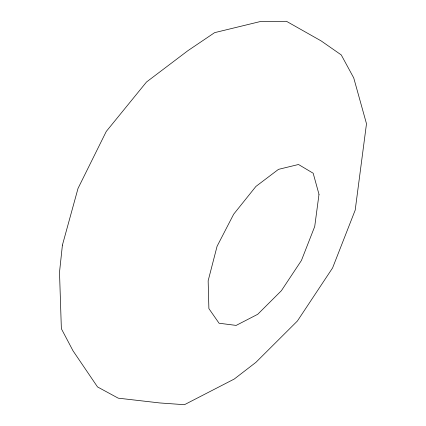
<?xml version="1.0" encoding="UTF-8"?>
<svg xmlns="http://www.w3.org/2000/svg" width="426" height="426" viewBox="0 0 426 426"><rect width="100%" height="100%" fill="white"/><g stroke="black" fill="none" stroke-linecap="round" stroke-linejoin="round"><path stroke-width="0.64" d="M62.409 245.12L59.507 272.273L61.365 328.718L73.048 350.854L97.517 386.925L118.231 398.166L159.819 402.953L184.437 404.7L234.268 379.033L255.93 362.334L297.396 321.012L332.578 267.949L355.199 210.125L366.493 123.742L353.729 77.899L341.253 54.927L321.113 40.891L286.464 21.3L260.472 21.508L214.613 32.648L187.823 50.737L146.512 82L106.276 131.426L78.022 188.409L62.409 245.12M318.999 194.336L314.723 226.494L301.432 260.467L281.373 290.724L257.714 314.303L236.164 325.405L219.07 323.238L208.889 308.61L208.149 280.787L217.079 246.276L233.693 214.171L255.914 186.434L278.476 169.362L298.509 164.5L313.174 173.233L318.999 194.336"/></g></svg>
